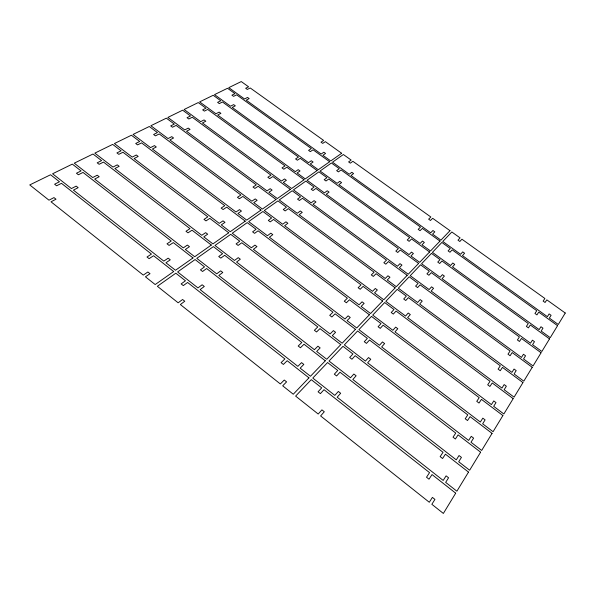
<?xml version="1.0" encoding="UTF-8"?>
<svg xmlns="http://www.w3.org/2000/svg" width="595" height="595" viewBox="0 0 595 595"><rect width="100%" height="100%" fill="white"/><g stroke="black" fill="none" stroke-linecap="round" stroke-linejoin="round"><path stroke-width="0.89" d="M455.688 493.173L443.364 513.44L431.844 504.292L434.93 499.398L432.394 497.39L429.3 502.269L320.601 415.935L324.297 411.755L321.917 409.866L318.206 414.031L295.626 396.099L311.267 379.662L321.702 387.858L318.072 391.793L320.408 393.63L324.022 389.688L429.553 472.631L426.511 477.227L428.995 479.183L432.029 474.572L455.688 493.173M468.51 472.095L456.886 491.202L445.662 482.389L448.571 477.785L446.101 475.851L443.178 480.44L337.172 397.207L340.66 393.265L338.339 391.443L334.836 395.378L312.791 378.063L327.57 362.541L337.759 370.454L334.33 374.173L336.614 375.951L340.028 372.225L443.022 452.289L440.151 456.625L442.576 458.514L445.439 454.163L468.51 472.095M480.611 452.193L469.634 470.236L458.693 461.742L461.437 457.391L459.035 455.525L456.276 459.861L352.82 379.521L356.122 375.795L353.854 374.032L350.537 377.751L329.005 361.024L342.995 346.327L352.954 353.988L349.704 357.506L351.935 359.231L355.17 355.698L455.748 433.071L453.033 437.176L455.398 438.998L458.105 434.886L480.611 452.193M492.058 433.376L481.675 450.445L471.002 442.241L473.598 438.128L471.247 436.328L468.644 440.426L367.628 362.794L370.759 359.261L368.536 357.558L365.404 361.076L344.356 344.899L357.61 330.969L367.353 338.391L364.274 341.723L366.453 343.389L369.525 340.043L467.789 414.894L465.216 418.776L467.529 420.539L470.087 416.641L492.058 433.376M502.894 415.548L493.062 431.717L482.649 423.789L485.103 419.891L482.813 418.151L480.344 422.034L381.663 346.937L384.63 343.583L382.459 341.939L379.484 345.279L358.904 329.615L371.488 316.391L381.016 323.583L378.093 326.744L380.227 328.358L383.135 325.182L479.198 397.668L476.759 401.35L479.012 403.053L481.437 399.364L502.894 415.548M513.18 398.643L503.853 413.979L493.679 406.311L496.007 402.614L493.768 400.926L491.425 404.607L394.976 331.891L397.795 328.708L395.675 327.116L392.849 330.284L372.715 315.105L384.668 302.535L393.994 309.512L391.22 312.524L393.31 314.086L396.077 311.066L490.02 381.321L487.707 384.816L489.908 386.467L492.214 382.964L513.18 398.643M522.946 382.585L514.087 397.148L504.144 389.718L506.36 386.214L504.166 384.578L501.942 388.074L407.627 317.596L410.305 314.569L408.23 313.022L405.545 316.034L385.835 301.315L397.215 289.356L406.348 296.124L403.707 298.988L405.753 300.512L408.386 297.634L500.306 365.791L498.104 369.116L500.261 370.715L502.448 367.383L522.946 382.585M532.235 367.308L523.808 381.164L514.095 373.965L516.192 370.625L514.05 369.041L511.938 372.366L419.668 304L422.212 301.115L420.182 299.612L417.623 302.483L398.33 288.188L409.174 276.794L418.114 283.376L415.593 286.106L417.601 287.578L420.107 284.841L510.086 351.02L507.996 354.181L510.101 355.736L512.183 352.56L532.235 367.308M541.078 352.761L533.053 365.955L523.548 358.971L525.556 355.795L523.459 354.256L521.443 357.424L431.13 291.044L433.562 288.3L431.568 286.835L429.129 289.572L410.23 275.686L420.568 264.82L429.337 271.216L426.935 273.819L428.898 275.254L431.293 272.636L519.405 336.949L517.412 339.961L519.472 341.471L521.458 338.443L541.078 352.761M549.512 338.897L541.866 351.474L532.562 344.691L534.474 341.664L532.421 340.176L530.502 343.189L442.063 278.691L444.383 276.073L442.427 274.652L440.099 277.263L421.58 263.756L431.457 253.381L440.047 259.606L437.756 262.09L439.675 263.488L441.966 260.989L528.293 323.524L526.389 326.402L528.412 327.867L530.309 324.982L549.512 338.897M557.56 325.666L550.256 337.67L541.153 331.08L542.975 328.187L540.967 326.737L539.137 329.615L452.498 266.902L454.714 264.396L452.802 263.012L450.579 265.504L432.424 252.362L441.862 242.448L450.289 248.509L448.095 250.882L449.976 252.243L452.17 249.855L536.779 310.716L534.965 313.461L536.935 314.889L538.75 312.13L557.56 325.666M565.25 313.022L558.274 324.491L549.356 318.08L551.096 315.32L549.126 313.907L547.378 316.659L462.471 255.627L464.591 253.232L462.717 251.886L460.589 254.273L442.784 241.473L451.821 231.983L460.084 237.888L457.986 240.164L459.831 241.488L461.928 239.205L544.886 298.474L543.146 301.1L545.087 302.483L546.82 299.85L565.25 313.022M308.961 377.847L293.268 394.225L282.692 385.82L286.582 381.878L284.254 380.034L280.349 383.961L180.367 304.551L184.77 301.219L182.576 299.486L178.165 302.803L157.363 286.277L175.815 273.209L185.447 280.773L181.148 283.912L183.305 285.607L187.596 282.461L284.893 358.934L281.085 362.645L283.369 364.452L287.177 360.726L308.961 377.847M325.309 360.786L310.486 376.256L300.155 368.149L303.829 364.423L301.553 362.638L297.864 366.349L200.121 289.609L204.293 286.463L202.144 284.774L197.964 287.921L177.615 271.937L195.086 259.554L204.516 266.887L200.441 269.855L202.553 271.499L206.621 268.516L301.799 342.504L298.192 346.015L300.423 347.755L304.023 344.237L325.309 360.786M340.786 344.631L326.752 359.276L316.659 351.437L320.14 347.911L317.916 346.193L314.42 349.704L218.826 275.463L222.775 272.48L220.678 270.851L216.714 273.826L196.789 258.349L213.367 246.613L222.597 253.715L218.729 256.527L220.804 258.126L224.657 255.3L317.797 326.945L314.376 330.27L316.562 331.958L319.976 328.618L340.786 344.631M355.453 329.325L342.155 343.211L332.285 335.625L335.58 332.285L333.408 330.612L330.099 333.944L236.565 262.053L240.313 259.219L238.253 257.642L234.497 260.469L214.981 245.467L230.719 234.318L239.763 241.206L236.096 243.883L238.119 245.43L241.786 242.745L332.969 312.197L329.727 315.35L331.861 316.986L335.097 313.818L355.453 329.325M369.376 314.8L356.747 327.971L347.093 320.631L350.224 317.462L348.097 315.841L344.959 319.002L253.403 249.32L256.958 246.628L254.943 245.095L251.373 247.78L232.251 233.225L247.222 222.627L256.088 229.313L252.6 231.857L254.586 233.359L258.066 230.808L347.368 298.192L344.289 301.189L346.387 302.773L349.451 299.768L369.376 314.8M382.607 300.996L370.603 313.513L361.158 306.395L364.133 303.383L362.05 301.814L359.068 304.818L269.409 237.219L272.793 234.653L270.822 233.166L267.423 235.717L248.68 221.593L262.93 211.493L271.625 217.993L268.3 220.418L270.249 221.875L273.566 219.443L361.061 284.879L358.13 287.727L360.183 289.267L363.099 286.403L382.607 300.996M395.192 287.854L383.775 299.768L374.53 292.859L377.356 289.996L375.319 288.478L372.477 291.327L284.641 225.691L287.868 223.251L285.935 221.809L282.699 224.241L264.321 210.511L277.91 200.887L286.433 207.209L283.265 209.522L285.176 210.935L288.337 208.614L374.099 272.205L371.302 274.92L373.31 276.415L376.092 273.693L395.192 287.854M407.188 275.336L396.307 286.693L387.256 279.985L389.948 277.255L387.947 275.775L385.248 278.497L299.166 214.713L302.238 212.385L300.341 210.98L297.255 213.3L279.233 199.95L292.197 190.764L300.564 196.915L297.537 199.124L299.411 200.5L302.431 198.284L386.512 260.134L383.857 262.715L385.82 264.165L388.476 261.569L407.188 275.336M418.627 263.399L408.252 274.228L399.379 267.705L401.952 265.102L399.989 263.667L397.415 266.262L313.015 204.234L315.952 202.01L314.093 200.641L311.148 202.858L293.469 189.864L305.852 181.096L314.063 187.083L311.17 189.195L313.007 190.534L315.893 188.422L398.367 248.613L395.824 251.075L397.757 252.488L400.286 250.012L418.627 263.399M429.553 251.997L419.646 262.343L410.944 255.999L413.399 253.515L411.48 252.116L409.018 254.593L326.246 194.23L329.057 192.103L327.228 190.772L324.409 192.892L307.065 180.233L318.905 171.843L326.967 177.682L324.201 179.697L326 181.006L328.76 178.983L409.687 237.606L407.255 239.964L409.152 241.339L411.569 238.967L429.553 251.997M439.995 241.101L430.52 250.986L421.996 244.813L424.339 242.44L422.457 241.079L420.107 243.444L338.897 184.658L341.589 182.628L339.79 181.334L337.097 183.357L320.065 171.025L331.4 162.993L339.314 168.69L336.666 170.616L338.436 171.895L341.076 169.954L420.509 227.082L418.188 229.343L420.04 230.674L422.353 228.413L439.995 241.101M449.984 230.674L440.925 240.135L432.558 234.125L434.804 231.857L432.952 230.525L430.706 232.794L351.005 175.503L353.579 173.562L351.816 172.29L349.235 174.231L332.508 162.204L343.367 154.514L351.147 160.07L348.611 161.914L350.351 163.164L352.88 161.304L430.862 217.011L428.638 219.176L430.46 220.477L432.677 218.313L449.984 230.674M173.688 271.536L155.191 284.551L145.44 276.809L150.007 273.678L147.858 271.982L143.283 275.098L51.014 201.809L56.004 199.206L53.974 197.6L48.976 200.188L29.75 184.926L50.553 174.759L59.47 181.765L54.606 184.212L56.599 185.781L61.456 183.327L151.457 254.065L147.002 257.003L149.114 258.669L153.562 255.716L173.688 271.536M193.003 257.933L175.48 270.264L165.938 262.774L170.267 259.807L168.162 258.163L163.826 261.116L73.423 190.14L78.161 187.67L76.175 186.116L71.43 188.57L52.576 173.77L72.315 164.123L81.069 170.921L76.45 173.242L78.406 174.766L83.017 172.438L171.234 241.012L167.009 243.801L169.077 245.415L173.294 242.611L193.003 257.933M211.322 245.036L194.706 256.735L185.357 249.476L189.463 246.665L187.403 245.073L183.29 247.87L94.694 179.065L99.187 176.722L97.238 175.213L92.731 177.541L74.241 163.179L92.999 154.016L101.581 160.62L97.193 162.822L99.112 164.302L103.493 162.093L189.991 228.629L185.982 231.276L188.013 232.846L192.014 230.183L211.322 245.036M228.718 232.786L212.936 243.898L203.78 236.862L207.677 234.192L205.654 232.645L201.757 235.3L114.894 168.541L119.171 166.317L117.252 164.852L112.976 167.069L94.828 153.123L112.671 144.399L121.097 150.818L116.925 152.915L118.807 154.35L122.979 152.246L207.819 216.87L204.003 219.384L205.989 220.901L209.797 218.38L228.718 232.786M245.259 221.139L230.25 231.708L221.28 224.88L224.984 222.344L223.006 220.842L219.295 223.363L134.113 158.538L138.181 156.418L136.3 154.99L132.224 157.102L114.411 143.544L131.413 135.236L139.691 141.484L135.712 143.477L137.557 144.883L141.536 142.874L224.769 205.684L221.139 208.079L223.088 209.552L226.71 207.149L245.259 221.139M261.004 210.057L246.724 220.113L237.926 213.479L241.451 211.069L239.51 209.611L235.977 212.013L152.409 149.01L156.292 146.987L154.447 145.604L150.557 147.612L133.072 134.425L149.286 126.504L157.415 132.581L153.614 134.485L155.436 135.853L159.222 133.935L240.916 195.026L237.457 197.309L239.368 198.737L242.82 196.454L261.004 210.057M276.021 199.489L262.402 209.076L253.775 202.627L257.137 200.329L255.233 198.909L251.863 201.199L169.865 139.922L173.562 137.995L171.754 136.642L168.043 138.561L150.87 125.731L166.355 118.167L174.335 124.087L170.706 125.902L172.49 127.233L176.113 125.404L256.311 184.867L253.009 187.046L254.883 188.437L258.178 186.257L276.021 199.489M290.345 189.396L277.352 198.552L268.888 192.282L272.094 190.088L270.227 188.704L267.014 190.891L186.518 131.25L190.05 129.405L188.273 128.089L184.733 129.926L167.864 117.423L182.658 110.194L190.504 115.965L187.038 117.706L188.793 119L192.252 117.252L271 175.175L267.854 177.25L269.691 178.604L272.837 176.522L290.345 189.396M304.03 179.764L291.617 188.503L283.309 182.405L286.374 180.307L284.544 178.961L281.472 181.051L202.434 122.957L205.811 121.202L204.063 119.915L200.679 121.67L184.108 109.487L198.261 102.571L205.967 108.201L202.65 109.867L204.375 111.124L207.685 109.45L285.042 165.908L282.03 167.894L283.837 169.211L286.842 167.217L304.03 179.764M317.12 170.549L305.242 178.909L297.098 172.966L300.021 170.966L298.221 169.649L295.291 171.65L217.658 115.028L220.894 113.348L219.176 112.098L215.933 113.771L199.645 101.894L213.196 95.274L220.775 100.763L217.599 102.355L219.295 103.59L222.463 101.983L298.474 157.043L295.589 158.947L297.366 160.233L300.237 158.322L317.12 170.549M329.645 161.728L318.28 169.731L310.278 163.937L313.074 162.026L311.311 160.747L308.5 162.658L232.236 107.442L235.33 105.828L233.642 104.608L230.54 106.215L214.527 94.62L227.521 88.276L234.966 93.631L231.924 95.163L233.59 96.36L236.632 94.828L311.326 148.557L308.574 150.379L310.315 151.636L313.067 149.806L329.645 161.728M341.649 153.279L330.761 160.948L322.899 155.295L325.577 153.458L323.844 152.216L321.159 154.046L246.204 100.168L249.171 98.621L247.513 97.431L244.538 98.971L228.792 87.651L241.25 81.56L248.584 86.796L245.661 88.268L247.297 89.436L250.212 87.963L323.65 140.427L321.01 142.168L322.721 143.395L325.361 141.647L341.649 153.279"/></g></svg>
